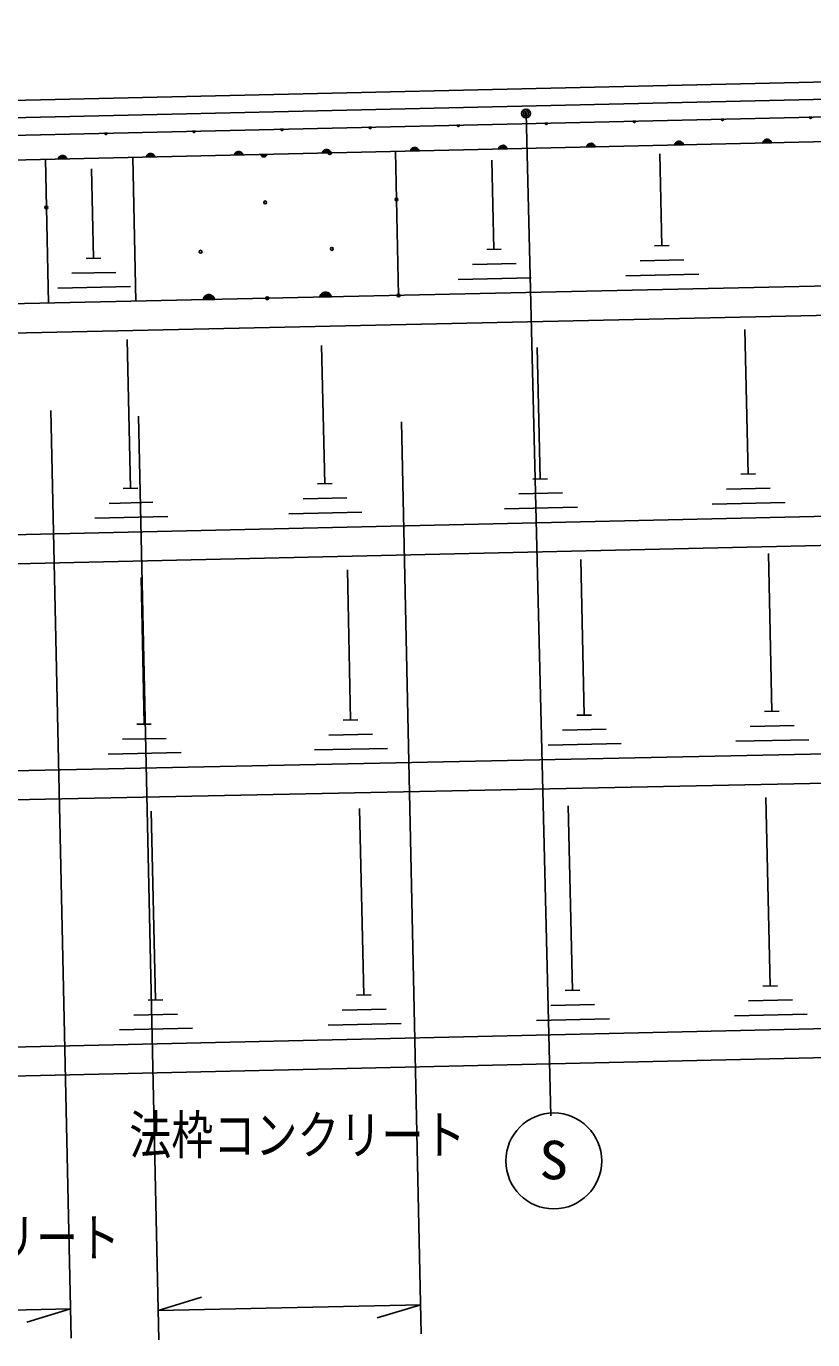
# Model space of a CAD drawing. Units: millimetres, scale not verified. Extents: x 40000 to 680000, y 20000 to 380000.
# Drawn here: x 404397 to 431346, y 239582 to 284569 of the extents above; entities that cross this region are included whole.
import ezdxf
from ezdxf.enums import TextEntityAlignment as Align

# ---------------------------------------------------------------- set-up
doc = ezdxf.new("R2010")
doc.units = ezdxf.units.MM
doc.header["$LTSCALE"] = 1000
doc.layers.add('M-BGD', color=7, linetype='Continuous', lineweight=25)
doc.styles.add('ＭＳ ゴシック', font='')
doc.styles.get('ＭＳ ゴシック').set_extended_font_data('MS Gothic')

msp = doc.modelspace()

# ---------------------------------------------------------------- linework, layer by layer
at = {"layer": 'M-BGD'}
for p, q in [((176425, 276830), (514968, 284569)), ((176438, 276230), (514977, 283969)), ((514156, 283350), (321397, 278944)), ((512773, 282468), (322646, 278122)), ((419245, 281173), (419153, 281171)), ((421521, 281581), (422376, 247250)), ((422263, 281242), (422171, 281240)), ((422175, 281232), (422259, 281234)), ((422254, 281225), (422182, 281224)), ((422190, 281216), (422246, 281217)), ((422234, 281211), (422202, 281210)), ((425281, 281311), (425189, 281309)), ((425193, 281301), (425277, 281303)), ((425271, 281294), (425199, 281293)), ((425208, 281285), (425264, 281286)), ((425252, 281280), (425220, 281279)), ((428299, 281380), (428207, 281378)), ((428211, 281370), (428295, 281372)), ((428289, 281363), (428217, 281362)), ((428226, 281354), (428282, 281355)), ((428270, 281349), (428238, 281348)), ((431317, 281449), (431225, 281446)), ((431229, 281439), (431313, 281441)), ((431307, 281432), (431235, 281431)), ((431243, 281423), (431299, 281424)), ((431288, 281418), (431256, 281417)), ((407174, 280897), (407082, 280895)), ((407086, 280887), (407170, 280889)), ((407164, 280880), (407092, 280879)), ((407100, 280871), (407156, 280872)), ((407144, 280866), (407112, 280865)), ((410192, 280966), (410100, 280964)), ((410104, 280956), (410188, 280958)), ((410182, 280949), (410110, 280948)), ((410118, 280940), (410174, 280941)), ((410162, 280935), (410130, 280934)), ((413210, 281035), (413118, 281033)), ((413122, 281025), (413206, 281027)), ((413200, 281018), (413128, 281017)), ((413136, 281009), (413192, 281010)), ((413180, 281004), (413148, 281003)), ((416227, 281104), (416135, 281102)), ((416140, 281094), (416224, 281096)), ((416218, 281087), (416146, 281086)), ((416154, 281078), (416210, 281079)), ((416198, 281073), (416166, 281072)), ((419158, 281163), (419242, 281165)), ((419236, 281156), (419164, 281155)), ((419172, 281147), (419228, 281148)), ((419216, 281142), (419184, 281141)), ((414816, 280283), (414565, 280277)), ((414582, 280296), (414798, 280301)), ((414780, 280318), (414600, 280314)), ((414629, 280333), (414749, 280336)), ((417051, 280280), (417154, 275352)), ((417847, 280316), (417571, 280310)), ((417577, 280328), (417841, 280334)), ((417834, 280352), (417582, 280346)), ((417600, 280365), (417816, 280370)), ((417798, 280387), (417618, 280383)), ((417647, 280402), (417767, 280405)), ((420865, 280385), (420589, 280379)), ((420595, 280397), (420859, 280403)), ((420852, 280421), (420600, 280415)), ((420618, 280434), (420834, 280439)), ((420815, 280456), (420635, 280452)), ((420665, 280471), (420785, 280474)), ((423883, 280454), (423607, 280448)), ((423613, 280466), (423877, 280472)), ((423870, 280490), (423618, 280484)), ((423636, 280503), (423852, 280508)), ((423833, 280525), (423653, 280521)), ((423683, 280540), (423803, 280543)), ((426901, 280523), (426625, 280517)), ((426631, 280535), (426894, 280541)), ((426888, 280559), (426636, 280553)), ((426654, 280572), (426870, 280577)), ((426851, 280594), (426671, 280590)), ((426701, 280609), (426821, 280612)), ((429919, 280592), (429643, 280586)), ((429648, 280604), (429912, 280610)), ((429906, 280628), (429654, 280622)), ((429672, 280641), (429888, 280646)), ((429869, 280663), (429689, 280659)), ((429719, 280678), (429839, 280681)), ((405054, 280006), (405157, 275089)), ((405776, 280041), (405500, 280034)), ((405505, 280052), (405769, 280058)), ((405763, 280076), (405511, 280070)), ((405528, 280089), (405744, 280094)), ((405726, 280111), (405546, 280107)), ((405576, 280126), (405696, 280129)), ((408053, 280075), (408156, 275155)), ((408794, 280110), (408518, 280103)), ((408523, 280121), (408787, 280127)), ((408781, 280145), (408529, 280139)), ((408546, 280158), (408762, 280163)), ((408744, 280180), (408564, 280176)), ((408594, 280195), (408714, 280198)), ((411811, 280178), (411536, 280172)), ((411541, 280190), (411805, 280196)), ((411799, 280214), (411547, 280208)), ((411564, 280227), (411780, 280232)), ((411762, 280249), (411582, 280245)), ((411611, 280264), (411731, 280267)), ((412635, 280163), (412451, 280159)), ((412459, 280143), (412627, 280147)), ((412615, 280131), (412471, 280128)), ((412488, 280112), (412600, 280114)), ((412576, 280102), (412512, 280100)), ((414829, 280247), (414553, 280241)), ((414559, 280259), (414823, 280265)), ((420423, 276924), (420355, 279988)), ((426171, 277051), (426102, 280200)), ((406703, 276624), (406636, 279689)), ((420673, 276930), (420173, 276919)), ((426421, 277056), (425922, 277045)), ((406953, 276629), (406453, 276618)), ((421183, 276441), (419684, 276408)), ((426932, 276567), (425433, 276534)), ((407464, 276140), (405964, 276107)), ((421694, 275952), (419195, 275897)), ((427443, 276078), (424944, 276023)), ((407974, 275651), (405475, 275596)), ((410773, 275333), (410533, 275327)), ((410572, 275352), (410732, 275356)), ((414838, 275326), (414470, 275318)), ((414477, 275342), (414829, 275349)), ((414821, 275373), (414485, 275366)), ((414508, 275390), (414796, 275397)), ((414772, 275420), (414532, 275415)), ((414571, 275440), (414731, 275443)), ((410839, 275238), (410471, 275230)), ((410478, 275254), (410830, 275262)), ((410822, 275286), (410486, 275278)), ((410509, 275303), (410797, 275309)), ((429130, 269229), (429017, 274187)), ((407972, 268746), (407855, 273843)), ((414626, 268898), (414517, 273636)), ((422009, 269067), (421906, 273570)), ((405934, 239636), (405237, 271407)), ((408242, 271213), (408936, 239582)), ((417934, 239780), (417249, 271020)), ((422259, 269072), (421759, 269061)), ((429380, 269235), (428880, 269224)), ((408221, 268752), (407722, 268741)), ((414876, 268904), (414376, 268893)), ((422770, 268584), (421270, 268550)), ((429892, 268746), (428392, 268712)), ((408733, 268264), (407233, 268229)), ((415387, 268415), (413887, 268381)), ((430403, 268258), (427904, 268201)), ((409244, 267775), (406745, 267718)), ((415898, 267927), (413399, 267870)), ((423281, 268096), (420782, 268038)), ((429945, 261106), (429834, 266513)), ((415504, 260810), (415399, 265947)), ((423510, 260974), (423401, 266311)), ((408432, 260665), (408329, 265687)), ((423760, 260979), (423260, 260969)), ((430194, 261111), (429695, 261101)), ((408682, 260670), (408182, 260660)), ((415754, 260815), (415254, 260805)), ((424270, 260489), (422771, 260459)), ((430705, 260621), (429205, 260590)), ((344847, 257861), (467712, 260380)), ((409192, 260180), (407692, 260149)), ((416264, 260325), (414765, 260294)), ((431215, 260132), (428715, 260080)), ((409702, 259691), (407202, 259639)), ((416775, 259836), (414275, 259784)), ((424781, 260000), (422281, 259948)), ((344867, 256861), (467732, 259380)), ((423110, 251548), (422965, 257869)), ((429888, 251703), (429740, 258154)), ((408823, 251221), (408675, 257681)), ((415965, 251384), (415819, 257774)), ((423360, 251553), (422860, 251542)), ((430138, 251708), (429638, 251697)), ((409073, 251226), (408573, 251215)), ((416215, 251390), (415715, 251378)), ((423871, 251065), (422372, 251031)), ((430649, 251220), (429149, 251186)), ((347845, 248325), (457928, 250844)), ((409584, 250738), (408084, 250704)), ((416726, 250901), (415227, 250867)), ((431160, 250732), (428661, 250674)), ((410095, 250250), (407596, 250192)), ((417238, 250413), (414738, 250356)), ((424382, 250577), (421883, 250519)), ((347868, 247325), (457951, 249844)), ((408914, 240582), (410405, 241035)), ((408914, 240582), (417912, 240779)), ((417912, 240779), (416422, 240327)), ((397914, 240460), (405912, 240636)), ((405912, 240636), (404422, 240183))]:
    msp.add_line(p, q, dxfattribs=at)
for points in [[(419249, 281181), (419245, 281169), (419240, 281159), (419230, 281148), (419220, 281142), (419208, 281138), (419192, 281137), (419180, 281141), (419170, 281147), (419160, 281157), (419153, 281167), (419149, 281178)], [(422267, 281250), (422263, 281238), (422258, 281228), (422248, 281217), (422238, 281211), (422226, 281207), (422210, 281206), (422198, 281210), (422188, 281216), (422178, 281226), (422171, 281236), (422167, 281247)], [(425285, 281319), (425281, 281307), (425275, 281296), (425266, 281286), (425256, 281280), (425244, 281276), (425228, 281275), (425216, 281279), (425206, 281285), (425195, 281295), (425189, 281305), (425185, 281316)], [(428303, 281388), (428299, 281376), (428293, 281365), (428284, 281355), (428274, 281349), (428262, 281345), (428246, 281344), (428234, 281348), (428224, 281354), (428213, 281364), (428207, 281374), (428203, 281385)], [(431321, 281457), (431317, 281445), (431311, 281434), (431301, 281424), (431292, 281418), (431280, 281414), (431264, 281413), (431252, 281417), (431241, 281423), (431231, 281433), (431225, 281442), (431221, 281454)], [(407178, 280905), (407174, 280893), (407168, 280883), (407158, 280872), (407148, 280866), (407137, 280862), (407121, 280861), (407108, 280865), (407098, 280871), (407088, 280881), (407082, 280891), (407078, 280903)], [(410195, 280974), (410192, 280962), (410186, 280952), (410176, 280941), (410166, 280935), (410154, 280931), (410138, 280930), (410126, 280934), (410116, 280940), (410106, 280950), (410100, 280960), (410096, 280971)], [(413213, 281043), (413210, 281031), (413204, 281021), (413194, 281010), (413184, 281004), (413172, 281000), (413156, 280999), (413144, 281003), (413134, 281009), (413124, 281019), (413118, 281029), (413113, 281040)], [(416231, 281112), (416228, 281100), (416222, 281090), (416212, 281079), (416202, 281073), (416190, 281069), (416174, 281068), (416162, 281072), (416152, 281078), (416142, 281088), (416136, 281098), (416131, 281109)], [(411524, 280154), (411535, 280190), (411552, 280221), (411582, 280251), (411611, 280270), (411647, 280283), (411695, 280284), (411731, 280273), (411762, 280255), (411792, 280226), (411811, 280196), (411824, 280161)], [(414542, 280223), (414553, 280259), (414570, 280290), (414600, 280320), (414629, 280339), (414665, 280352), (414713, 280353), (414749, 280342), (414780, 280324), (414810, 280295), (414829, 280265), (414842, 280230)], [(417560, 280292), (417571, 280328), (417588, 280359), (417617, 280389), (417647, 280408), (417683, 280421), (417731, 280422), (417767, 280411), (417797, 280393), (417828, 280364), (417847, 280334), (417860, 280299)], [(420578, 280361), (420589, 280397), (420606, 280428), (420635, 280458), (420665, 280477), (420701, 280490), (420749, 280491), (420785, 280480), (420815, 280462), (420846, 280433), (420865, 280403), (420877, 280368)], [(423595, 280430), (423607, 280466), (423624, 280497), (423653, 280527), (423683, 280546), (423719, 280559), (423767, 280560), (423803, 280549), (423833, 280531), (423864, 280502), (423883, 280472), (423895, 280437)], [(426613, 280499), (426625, 280535), (426642, 280566), (426671, 280596), (426701, 280615), (426736, 280628), (426784, 280629), (426821, 280618), (426851, 280600), (426882, 280571), (426900, 280541), (426913, 280506)], [(429631, 280568), (429642, 280604), (429660, 280635), (429689, 280665), (429719, 280684), (429754, 280697), (429802, 280698), (429839, 280687), (429869, 280669), (429900, 280640), (429918, 280610), (429931, 280575)], [(405488, 280016), (405499, 280052), (405517, 280083), (405546, 280113), (405576, 280132), (405611, 280145), (405659, 280146), (405695, 280135), (405726, 280117), (405757, 280088), (405775, 280059), (405788, 280023)], [(408506, 280085), (408517, 280121), (408535, 280152), (408564, 280182), (408593, 280201), (408629, 280214), (408677, 280215), (408713, 280204), (408744, 280186), (408774, 280157), (408793, 280128), (408806, 280092)], [(412642, 280179), (412635, 280155), (412623, 280135), (412604, 280115), (412584, 280102), (412560, 280094), (412528, 280093), (412504, 280100), (412484, 280112), (412463, 280131), (412451, 280151), (412442, 280175)], [(410455, 275206), (410470, 275254), (410493, 275294), (410532, 275335), (410572, 275360), (410620, 275377), (410684, 275379), (410732, 275364), (410772, 275341), (410813, 275301), (410838, 275262), (410855, 275214)], [(414454, 275293), (414469, 275342), (414492, 275382), (414531, 275423), (414571, 275448), (414619, 275465), (414683, 275466), (414731, 275451), (414771, 275428), (414812, 275389), (414837, 275350), (414854, 275302)]]:
    msp.add_lwpolyline(points, close=True, dxfattribs=at)
for points in [[(335250, 272508), (341858, 273701), (492835, 277012)], [(335428, 271524), (341959, 272703), (492857, 276013)], [(336910, 264321), (338296, 265201), (344274, 265837), (348874, 265897), (482889, 268956)], [(337737, 263458), (338697, 264238), (344334, 264837), (348892, 264897), (482728, 267952)]]:
    msp.add_lwpolyline(points, dxfattribs=at)
for centre, radius in [((421521, 281581), 150), ((421521, 281581), 90), ((421521, 281581), 30), ((414796, 280227), 50), ((412583, 278536), 50), ((417082, 278635), 50), ((405085, 278365), 50), ((410369, 276846), 50), ((414868, 276944), 50), ((417154, 275352), 50), ((412655, 275254), 50), ((422472, 245707), 1642)]:
    msp.add_circle(centre, radius, dxfattribs=at)

# ---------------------------------------------------------------- texts
at = {"layer": 'M-BGD', "style": 'ＭＳ ゴシック'}
for s, width, p in [('法枠コンクリート', 0.8, (407927, 245542)), ('S', 1.1, (421977, 244681)), ('法枠コンクリート', 0.8, (396088, 242023))]:
    msp.add_text(s, height=1320, dxfattribs=dict(at, width=width)).set_placement(p, align=Align.BOTTOM_LEFT)

doc.saveas('drawing.dxf')
